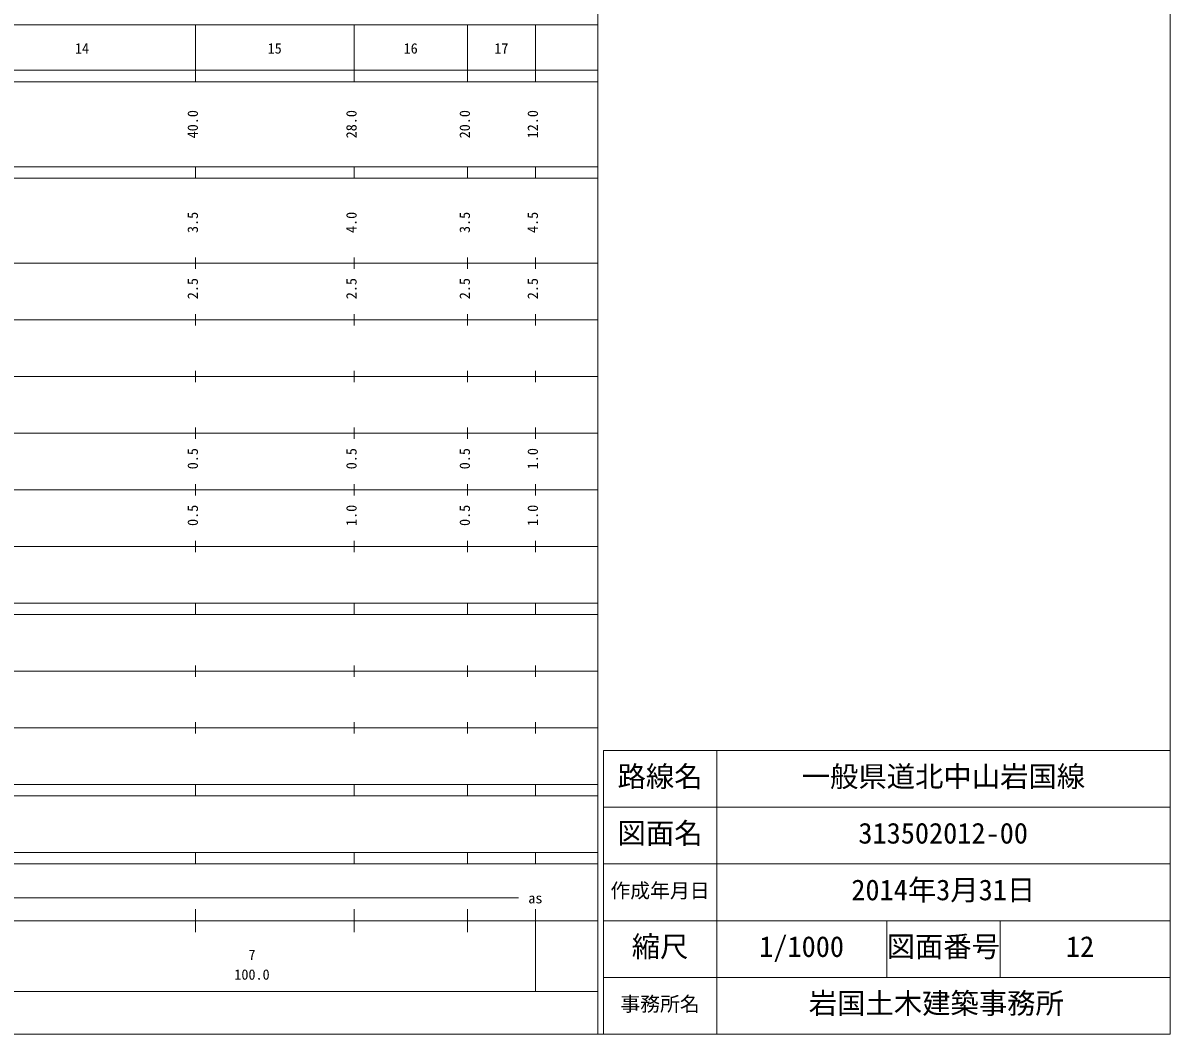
# Model space of a CAD drawing. Units: millimetres on the paper, enlarged 1000 times. Extents: x -625 to 714620, y -625 to 362121.
# Drawn here: x 512195 to 714620, y 2121 to 180478 of the extents above; entities that cross this region are included whole.
import ezdxf
from ezdxf.enums import TextEntityAlignment as Align

# ---------------------------------------------------------------- set-up
doc = ezdxf.new("R2010")
doc.units = ezdxf.units.MM
doc.header["$LTSCALE"] = 1000
doc.layers.add('S-SUV', color=7, linetype='Continuous', lineweight=13)
doc.styles.add('ＭＳ ゴシック', font='')
doc.styles.get('ＭＳ ゴシック').set_extended_font_data('MS Gothic')

msp = doc.modelspace()

# ---------------------------------------------------------------- linework, layer by layer
at = {"layer": 'S-SUV'}
for p, q in [((714620, 2121), (714620, 362121)), ((613620, 2121), (613620, 352121)), ((102620, 180121), (613620, 180121)), ((542620, 170121), (542620, 180121)), ((570620, 170121), (570620, 180121)), ((590620, 170121), (590620, 180121)), ((602620, 170121), (602620, 180121)), ((74620, 172121), (613620, 172121)), ((74620, 170121), (613620, 170121)), ((74620, 155121), (613620, 155121)), ((542620, 153121), (542620, 155121)), ((570620, 153121), (570620, 155121)), ((590620, 153121), (590620, 155121)), ((602620, 153121), (602620, 155121)), ((74620, 153121), (613620, 153121)), ((74620, 138121), (613620, 138121)), ((542620, 137121), (542620, 139121)), ((570620, 137121), (570620, 139121)), ((590620, 137121), (590620, 139121)), ((602620, 137121), (602620, 139121)), ((80620, 128121), (613620, 128121)), ((542620, 127121), (542620, 129121)), ((570620, 127121), (570620, 129121)), ((590620, 127121), (590620, 129121)), ((602620, 127121), (602620, 129121)), ((86620, 118121), (613620, 118121)), ((542620, 117121), (542620, 119121)), ((570620, 117121), (570620, 119121)), ((590620, 117121), (590620, 119121)), ((602620, 117121), (602620, 119121)), ((80620, 108121), (613620, 108121)), ((542620, 107121), (542620, 109121)), ((570620, 107121), (570620, 109121)), ((590620, 107121), (590620, 109121)), ((602620, 107121), (602620, 109121)), ((86620, 98121), (613620, 98121)), ((542620, 97121), (542620, 99121)), ((570620, 97121), (570620, 99121)), ((590620, 97121), (590620, 99121)), ((602620, 97121), (602620, 99121)), ((542620, 87121), (542620, 89121)), ((570620, 87121), (570620, 89121)), ((590620, 87121), (590620, 89121)), ((602620, 87121), (602620, 89121)), ((80620, 88121), (613620, 88121)), ((74620, 78121), (613620, 78121)), ((542620, 76121), (542620, 78121)), ((570620, 76121), (570620, 78121)), ((590620, 76121), (590620, 78121)), ((602620, 76121), (602620, 78121)), ((74620, 76121), (613620, 76121)), ((542620, 65121), (542620, 67121)), ((570620, 65121), (570620, 67121)), ((590620, 65121), (590620, 67121)), ((602620, 65121), (602620, 67121)), ((83620, 66121), (613620, 66121)), ((542620, 55121), (542620, 57121)), ((570620, 55121), (570620, 57121)), ((590620, 55121), (590620, 57121)), ((602620, 55121), (602620, 57121)), ((74620, 56121), (613620, 56121)), ((714620, 52121), (614620, 52121)), ((614620, 52121), (614620, 2121)), ((634620, 52121), (634620, 2121)), ((74620, 46121), (613620, 46121)), ((542620, 44121), (542620, 46121)), ((570620, 44121), (570620, 46121)), ((590620, 44121), (590620, 46121)), ((602620, 44121), (602620, 46121)), ((74620, 44121), (613620, 44121)), ((714620, 42121), (614620, 42121)), ((74620, 34121), (613620, 34121)), ((542620, 32121), (542620, 34121)), ((570620, 32121), (570620, 34121)), ((590620, 32121), (590620, 34121)), ((602620, 32121), (602620, 34121)), ((74620, 32121), (613620, 32121)), ((714620, 32121), (614620, 32121)), ((105620, 26121), (599620, 26121)), ((542620, 20121), (542620, 24121)), ((570620, 20121), (570620, 24121)), ((590620, 20121), (590620, 24121)), ((602620, 9621), (602620, 24121)), ((74620, 22121), (613620, 22121)), ((714620, 22121), (614620, 22121)), ((664620, 22121), (664620, 12121)), ((684620, 22121), (684620, 12121)), ((714620, 12121), (614620, 12121)), ((102620, 9621), (613620, 9621)), ((74620, 2121), (714620, 2121))]:
    msp.add_line(p, q, dxfattribs=at)

# ---------------------------------------------------------------- texts
at = {"layer": 'S-SUV', "style": 'ＭＳ ゴシック'}
for s, height, p in [('14', 1833, (521370, 174526)), ('15', 1833, (555370, 174526)), ('16', 1833, (579370, 174526)), ('17', 1833, (595370, 174526)), ('路線名', 3666, (617120, 44621)), ('路線名', 3666, (617120, 44621)), ('一般県道北中山岩国線', 3666, (649620, 44621)), ('図面名', 3666, (617120, 34621)), ('図面名', 3666, (617120, 34621)), ('313502012-00', 3666, (659620, 34621)), ('作成年月日', 2566, (615870, 25371)), ('作成年月日', 2566, (615870, 25371)), ('2014年3月31日', 3666, (658370, 24621)), ('as', 1833, (601370, 24621)), ('縮尺', 3666, (619620, 14621)), ('縮尺', 3666, (619620, 14621)), ('1/1000', 3666, (642120, 14621)), ('図面番号', 3666, (664620, 14621)), ('図面番号', 3666, (664620, 14621)), ('12', 3666, (696245, 14621)), ('7', 1833, (551995, 14644)), ('100.0', 1833, (549495, 11154)), ('事務所名', 2566, (617620, 5371)), ('事務所名', 2566, (617620, 5371)), ('岩国土木建築事務所 ', 3666, (650870, 4621))]:
    msp.add_text(s, height=height, dxfattribs=at).set_placement(p, align=Align.BOTTOM_LEFT)
for s, p in [('40.0', (543620, 160121)), ('28.0', (571620, 160121)), ('20.0', (591620, 160121)), ('12.0', (603620, 160121)), ('3.5', (543620, 143420)), ('4.0', (571620, 143420)), ('3.5', (591620, 143420)), ('4.5', (603620, 143420)), ('2.5', (543620, 131746)), ('2.5', (571620, 131746)), ('2.5', (591620, 131746)), ('2.5', (603620, 131746)), ('0.5', (543620, 101746)), ('0.5', (571620, 101746)), ('0.5', (591620, 101746)), ('1.0', (603620, 101746)), ('0.5', (543620, 91746)), ('1.0', (571620, 91746)), ('0.5', (591620, 91746)), ('1.0', (603620, 91746))]:
    msp.add_text(s, height=1833, rotation=90, dxfattribs=at).set_placement(p, align=Align.BOTTOM_LEFT)

doc.saveas('drawing.dxf')
